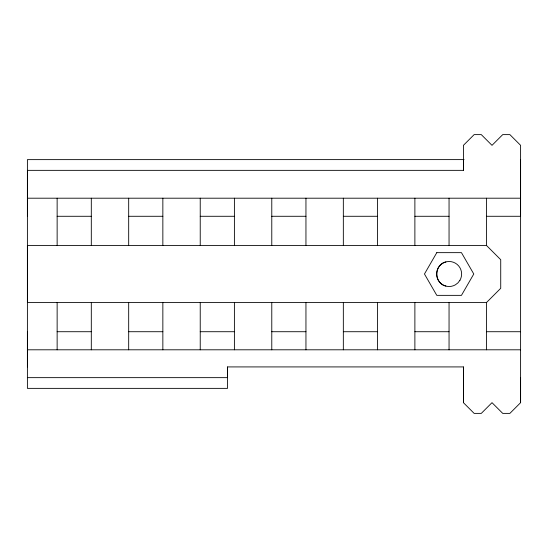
<?xml version="1.0" encoding="UTF-8"?>
<svg xmlns="http://www.w3.org/2000/svg" width="548" height="548" viewBox="0 0 548 548"><rect width="100%" height="100%" fill="white"/><g stroke="black" fill="none" stroke-linecap="round" stroke-linejoin="round"><path stroke-width="0.82" d="M27.4 331.718L27.4 388.368L227.536 388.368L227.536 366.92L463.416 366.92L463.416 402.664L474.136 413.384L481.288 413.384L492.008 402.664L502.728 413.384L509.88 413.384L520.6 402.664L520.6 159.612M27.4 216.282L27.4 170.353L463.416 170.353L463.416 145.336L474.136 134.616L481.288 134.616L492.008 145.336L502.728 134.616L509.88 134.616L520.6 145.336L520.6 216.282L486.432 216.282M520.6 402.664L520.6 377.647M463.416 159.632L463.416 170.353M486.432 302.592L500.728 288.296L500.728 259.704L486.432 245.408L27.4 245.408L27.4 302.592L486.432 302.592L486.432 349.802M445.88 261.917C433.865 264.568 433.865 283.439 445.88 286.083M464.088 159.612L27.4 159.632L27.4 366.92M27.4 198.198L520.6 198.198M57.136 216.282L91.304 216.282M128.684 216.282L162.852 216.282M200.232 216.282L234.4 216.282M271.781 216.282L305.948 216.282M343.336 216.282L377.497 216.282M414.884 216.282L449.052 216.282M57.136 331.718L91.304 331.718M128.684 331.718L162.852 331.718M200.232 331.718L234.4 331.718M271.781 331.718L305.948 331.718M343.336 331.718L377.497 331.718M414.884 331.718L449.052 331.718M486.432 331.718L520.6 331.718M27.4 349.802L520.6 349.802M27.4 377.647L227.536 377.647L227.536 366.927M463.416 366.92L463.416 402.664M486.432 198.198L486.432 245.408M449.052 198.198L449.052 245.408M449.052 302.592L449.052 349.802M414.884 198.198L414.884 245.408M414.884 302.592L414.884 349.802M377.497 198.198L377.497 245.408M377.497 302.592L377.497 349.802M343.336 198.198L343.336 245.408M343.336 302.592L343.336 349.802M305.948 198.198L305.948 245.408M305.948 302.592L305.948 349.802M271.781 198.198L271.781 245.408M271.781 302.592L271.781 349.802M234.4 198.198L234.4 245.408M234.4 302.592L234.4 349.802M200.232 198.198L200.232 245.408M200.232 302.592L200.232 349.802M162.852 198.198L162.852 245.408M162.852 302.592L162.852 349.802M128.684 198.198L128.684 245.408M128.684 302.592L128.684 349.802M91.304 198.198L91.304 245.408M91.304 302.592L91.304 349.802M57.136 198.198L57.136 245.408M57.136 302.592L57.136 349.802M436.79 252.649L424.46 274L436.79 295.358L461.45 295.358L473.78 274L461.45 252.649L436.79 252.649M459.95 280.254L457.964 282.843L455.374 284.837A12.508 12.508 0 0 1 436.804 276.171A12.508 12.508 0 0 1 451.292 261.684A12.508 12.508 0 0 1 459.95 280.254"/></g></svg>
